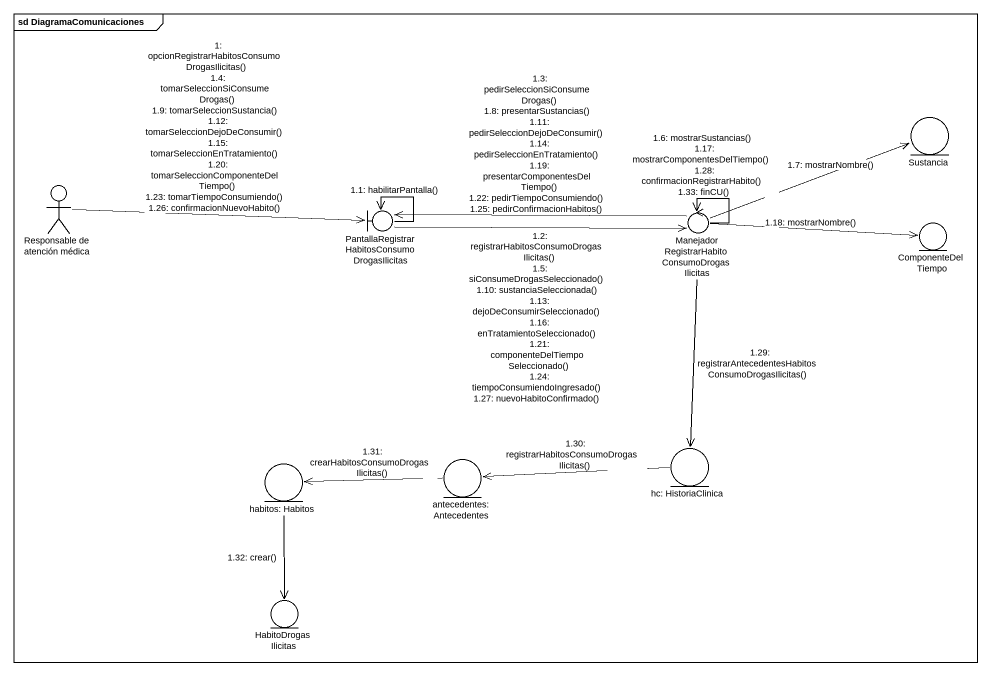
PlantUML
@startuml
mainframe sd DiagramaComunicaciones
entity Sustancia
actor "Responsable de atención médica" as Responsable_de_atención
boundary "PantallaRegistrarHabitosConsumoDrogasIlicitas" as PantallaRegistrarHabitosCons
control "ManejadorRegistrarHabitoConsumoDrogasIlicitas" as ManejadorRegistrarHabitoCons
entity ComponenteDelTiempo
entity "habitos: Habitos" as habitos_Habitos
entity "antecedentes: Antecedentes" as antecedentes_Antecedentes
entity "hc: HistoriaClinica" as hc_HistoriaClinica
entity HabitoDrogasIlicitas
Responsable_de_atención -right-> PantallaRegistrarHabitosCons : 1: opcionRegistrarHabitosConsumoDrogasIlicitas()\n1.4: tomarSeleccionSiConsumeDrogas()\n1.9: tomarSeleccionSustancia()\n1.12: tomarSeleccionDejoDeConsumir()\n1.15: tomarSeleccionEnTratamiento()\n1.20: tomarSeleccionComponenteDelTiempo()\n1.23: tomarTiempoConsumiendo()\n1.26: confirmacionNuevoHabito()
PantallaRegistrarHabitosCons --> PantallaRegistrarHabitosCons : 1.1: habilitarPantalla()
PantallaRegistrarHabitosCons -right-> ManejadorRegistrarHabitoCons : 1.2: registrarHabitosConsumoDrogasIlicitas()\n1.5: siConsumeDrogasSeleccionado()\n1.10: sustanciaSeleccionada()\n1.13: dejoDeConsumirSeleccionado()\n1.16: enTratamientoSeleccionado()\n1.21: componenteDelTiempoSeleccionado()\n1.24: tiempoConsumiendoIngresado()\n1.27: nuevoHabitoConfirmado()
ManejadorRegistrarHabitoCons -left-> PantallaRegistrarHabitosCons : 1.3: pedirSeleccionSiConsumeDrogas()\n1.8: presentarSustancias()\n1.11: pedirSeleccionDejoDeConsumir()\n1.14: pedirSeleccionEnTratamiento()\n1.19: presentarComponentesDelTiempo()\n1.22: pedirTiempoConsumiendo()\n1.25: pedirConfirmacionHabitos()
ManejadorRegistrarHabitoCons --> ManejadorRegistrarHabitoCons : 1.6: mostrarSustancias()\n1.17: mostrarComponentesDelTiempo()\n1.28: confirmacionRegistrarHabito()\n1.33: finCU()
ManejadorRegistrarHabitoCons -right-> Sustancia : 1.7: mostrarNombre()
ManejadorRegistrarHabitoCons -right-> ComponenteDelTiempo : 1.18: mostrarNombre()
ManejadorRegistrarHabitoCons --> hc_HistoriaClinica : 1.29: registrarAntecedentesHabitosConsumoDrogasIlicitas()
hc_HistoriaClinica -left-> antecedentes_Antecedentes : 1.30: registrarHabitosConsumoDrogasIlicitas()
antecedentes_Antecedentes -left-> habitos_Habitos : 1.31: crearHabitosConsumoDrogasIlicitas()
habitos_Habitos --> HabitoDrogasIlicitas : 1.32: crear()
@enduml
